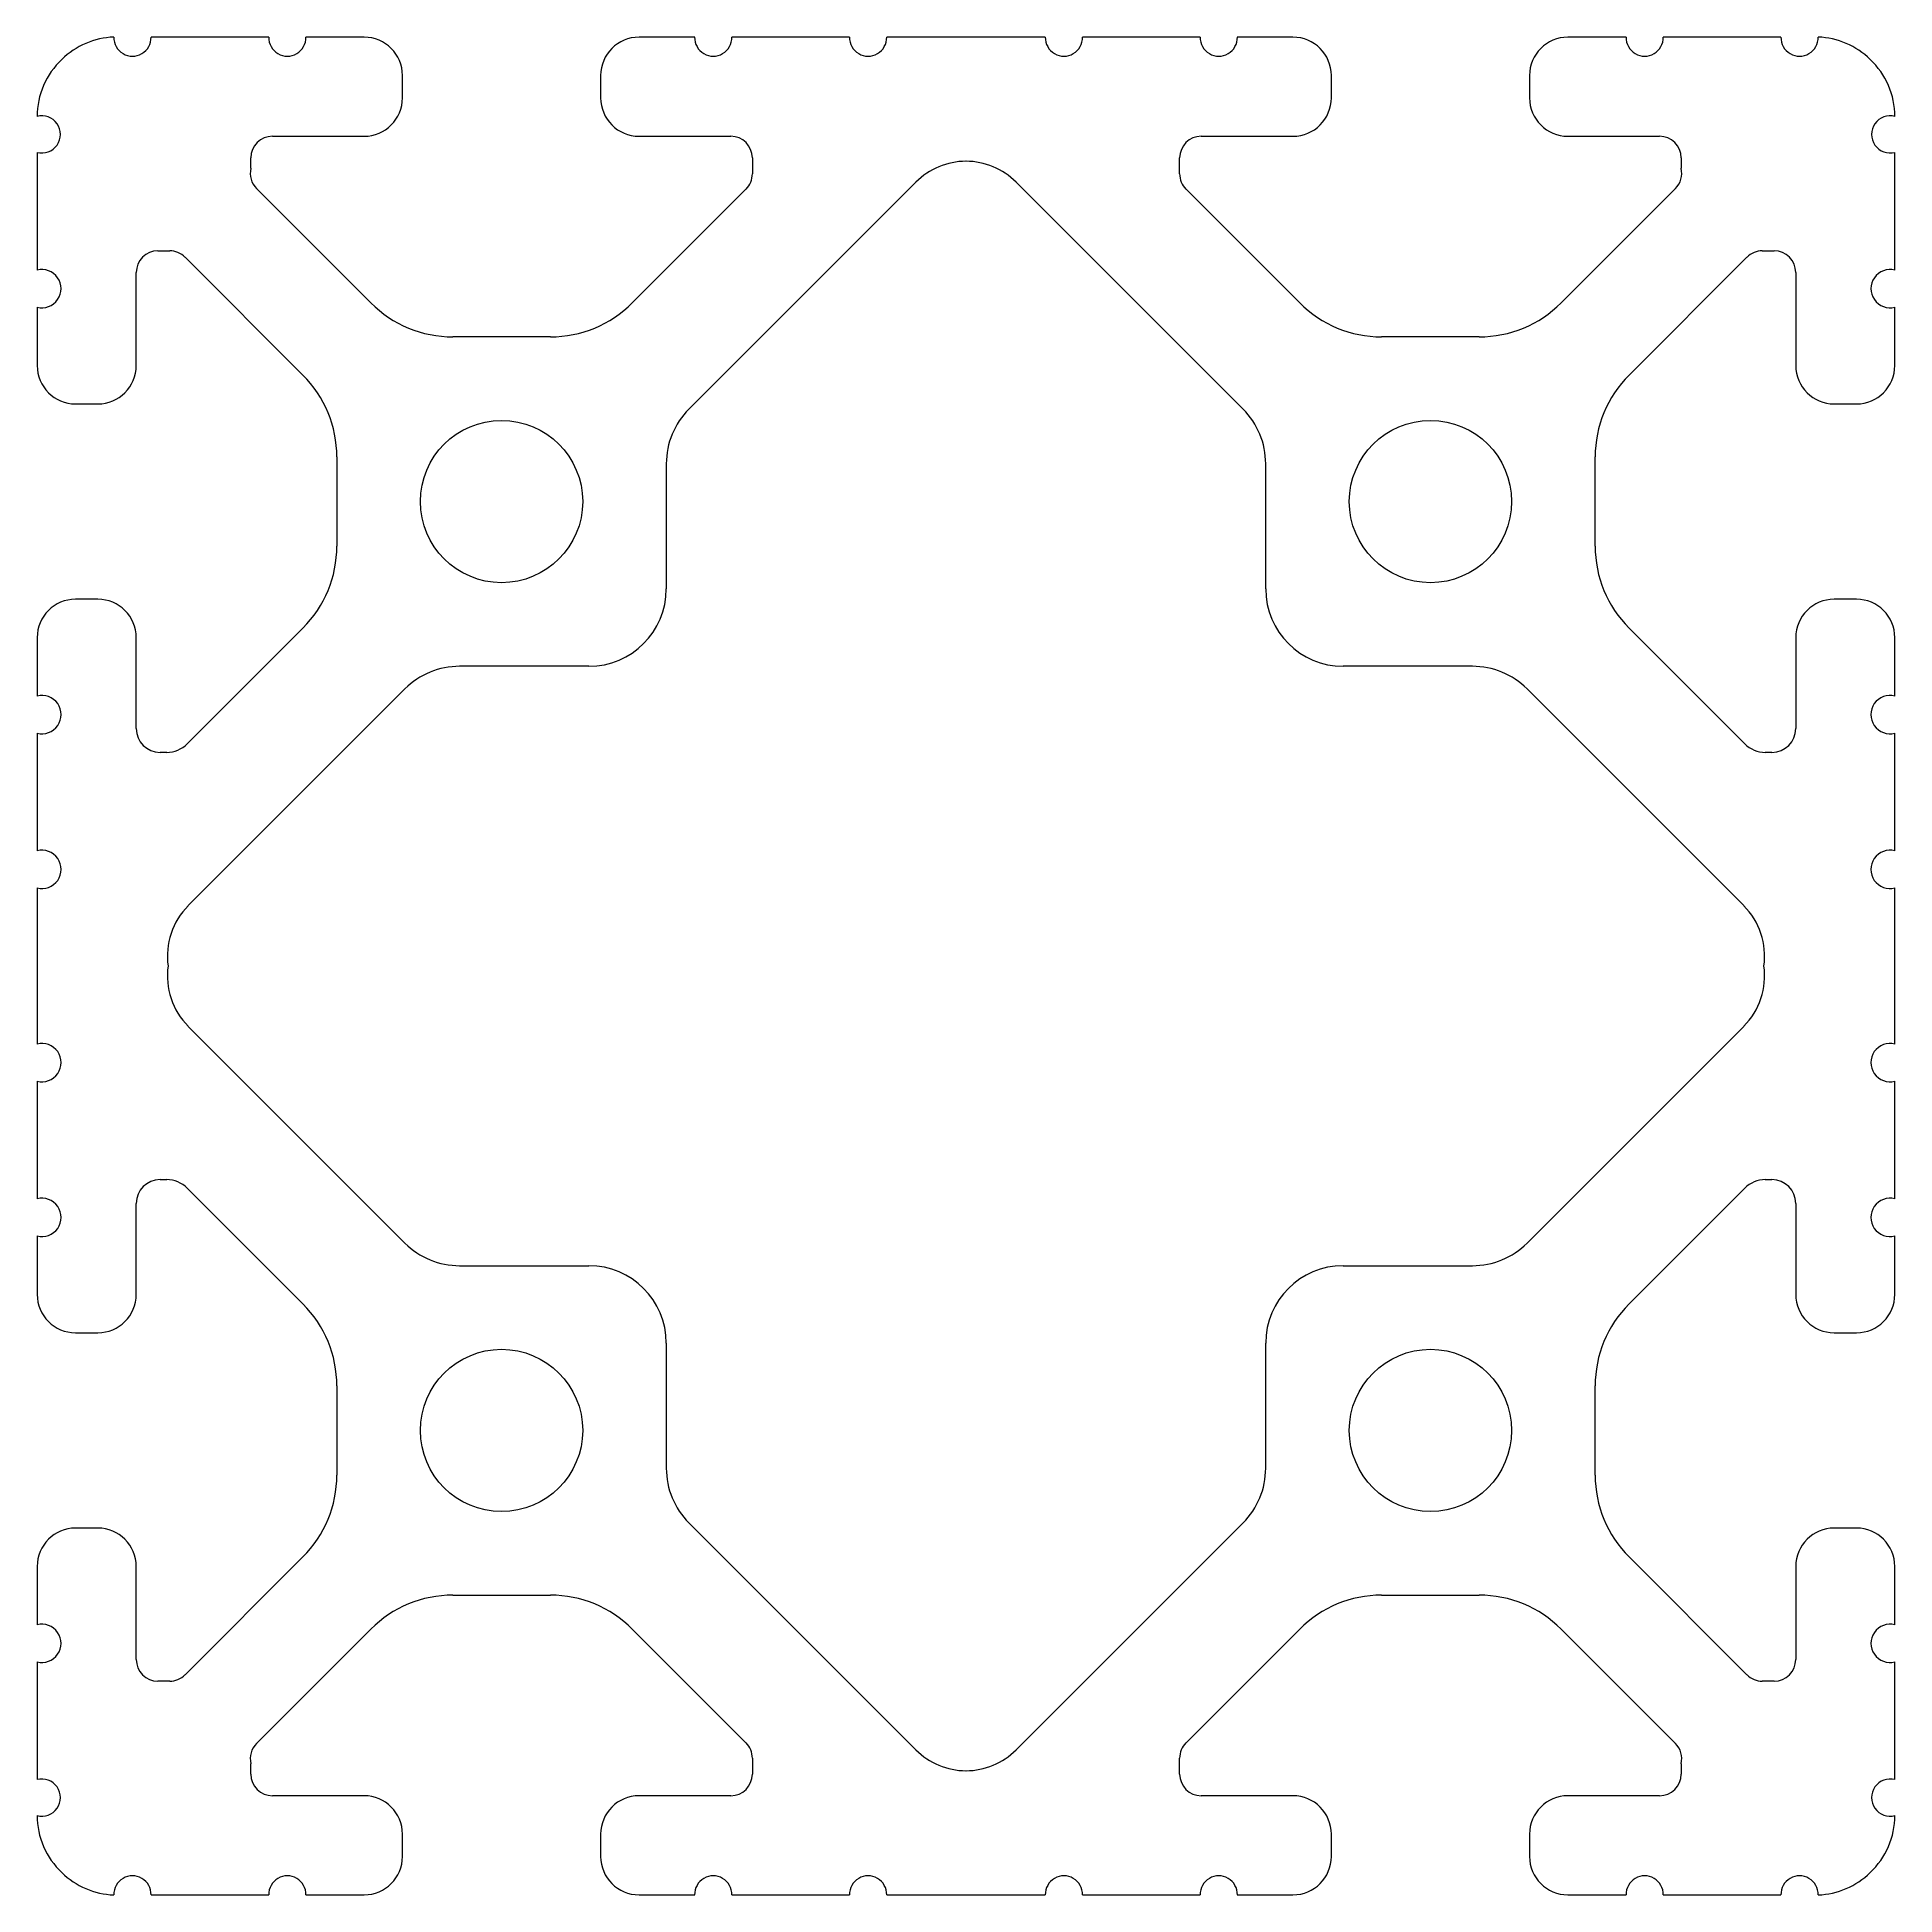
# Model space of a CAD drawing. Header units: inches. Extents: x -1.5 to 1.5, y -1.5 to 1.5.
import ezdxf

# ---------------------------------------------------------------- set-up
doc = ezdxf.new("R2010")
doc.units = ezdxf.units.IN
doc.header["$MEASUREMENT"] = 0

msp = doc.modelspace()

# ---------------------------------------------------------------- linework, layer by layer
at = {"color": 7, "linetype": 'Continuous', "lineweight": 15}
for p, q in [((-1.126, 1.5), (-1.3161, 1.5)), ((-0.972, 1.5), (-1.066, 1.5)), ((-0.4381, 1.5), (-0.528, 1.5)), ((-0.1881, 1.5), (-0.3782, 1.5)), ((0.1281, 1.5), (-0.1281, 1.5)), ((0.3782, 1.5), (0.1881, 1.5)), ((0.528, 1.5), (0.4381, 1.5)), ((1.066, 1.5), (0.972, 1.5)), ((1.3161, 1.5), (1.126, 1.5)), ((-0.91, 1.402), (-0.91, 1.438)), ((-0.59, 1.438), (-0.59, 1.402)), ((0.59, 1.402), (0.59, 1.438)), ((0.91, 1.438), (0.91, 1.402)), ((-1.12, 1.34), (-0.972, 1.34)), ((-0.528, 1.34), (-0.38, 1.34)), ((0.38, 1.34), (0.528, 1.34)), ((0.972, 1.34), (1.12, 1.34)), ((-1.5, 1.3139), (-1.5, 1.1238)), ((-1.155, 1.2882), (-1.155, 1.305)), ((-0.345, 1.305), (-0.345, 1.2793)), ((0.345, 1.2793), (0.345, 1.305)), ((1.155, 1.305), (1.155, 1.2882)), ((1.5, 1.1238), (1.5, 1.3139)), ((-0.0808, 1.266), (-0.4474, 0.8993)), ((0.4474, 0.8993), (0.0808, 1.266)), ((-0.961, 1.0708), (-1.1457, 1.2555)), ((-0.3553, 1.2545), (-0.539, 1.0708)), ((0.539, 1.0708), (0.3553, 1.2545)), ((1.1457, 1.2555), (0.961, 1.0708)), ((-1.305, 1.155), (-1.286, 1.155)), ((-1.2612, 1.1447), (-1.0708, 0.9543)), ((1.0708, 0.9543), (1.2612, 1.1447)), ((1.286, 1.155), (1.305, 1.155)), ((-1.34, 0.9697), (-1.34, 1.12)), ((1.34, 1.12), (1.34, 0.9697)), ((-1.5, 1.0639), (-1.5, 0.9697)), ((1.5, 0.9697), (1.5, 1.0639)), ((-0.6712, 1.016), (-0.8288, 1.016)), ((0.8288, 1.016), (0.6712, 1.016)), ((-1.438, 0.9077), (-1.402, 0.9077)), ((1.402, 0.9077), (1.438, 0.9077)), ((-1.016, 0.822), (-1.016, 0.678)), ((-0.484, 0.811), (-0.484, 0.609)), ((0.484, 0.609), (0.484, 0.811)), ((1.016, 0.678), (1.016, 0.822)), ((-1.402, 0.5923), (-1.438, 0.5923)), ((1.438, 0.5923), (1.402, 0.5923)), ((-1.0708, 0.5457), (-1.2578, 0.3587)), ((1.2578, 0.3587), (1.0708, 0.5457)), ((-1.5, 0.5303), (-1.5, 0.436)), ((-1.34, 0.3834), (-1.34, 0.5303)), ((1.34, 0.5303), (1.34, 0.3834)), ((1.5, 0.436), (1.5, 0.5303)), ((-0.609, 0.484), (-0.8177, 0.484)), ((0.8177, 0.484), (0.609, 0.484)), ((-0.9061, 0.4474), (-1.256, 0.0975)), ((1.256, 0.0975), (0.9061, 0.4474)), ((-1.5, 0.3761), (-1.5, 0.186)), ((1.5, 0.186), (1.5, 0.3761)), ((-1.2908, 0.345), (-1.3016, 0.345)), ((1.3016, 0.345), (1.2908, 0.345)), ((-1.5, 0.126), (-1.5, -0.126)), ((1.5, -0.126), (1.5, 0.126)), ((-1.256, -0.0975), (-0.9061, -0.4474)), ((0.9061, -0.4474), (1.256, -0.0975)), ((-1.5, -0.186), (-1.5, -0.3761)), ((1.5, -0.3761), (1.5, -0.186)), ((-1.3016, -0.345), (-1.2908, -0.345)), ((-1.2578, -0.3587), (-1.0708, -0.5457)), ((1.0708, -0.5457), (1.2578, -0.3587)), ((1.2908, -0.345), (1.3016, -0.345)), ((-1.34, -0.5303), (-1.34, -0.3834)), ((1.34, -0.3834), (1.34, -0.5303)), ((-1.5, -0.436), (-1.5, -0.5303)), ((1.5, -0.5303), (1.5, -0.436)), ((-0.8177, -0.484), (-0.609, -0.484)), ((0.609, -0.484), (0.8177, -0.484)), ((-1.438, -0.5923), (-1.402, -0.5923)), ((1.402, -0.5923), (1.438, -0.5923)), ((-0.484, -0.609), (-0.484, -0.811)), ((0.484, -0.811), (0.484, -0.609)), ((-1.016, -0.678), (-1.016, -0.822)), ((1.016, -0.822), (1.016, -0.678)), ((-0.4474, -0.8993), (-0.0808, -1.266)), ((0.0808, -1.266), (0.4474, -0.8993)), ((-1.402, -0.9077), (-1.438, -0.9077)), ((1.438, -0.9077), (1.402, -0.9077)), ((-1.0708, -0.9543), (-1.2612, -1.1447)), ((1.2612, -1.1447), (1.0708, -0.9543)), ((-1.5, -0.9697), (-1.5, -1.0639)), ((-1.34, -1.12), (-1.34, -0.9697)), ((1.34, -0.9697), (1.34, -1.12)), ((1.5, -1.0639), (1.5, -0.9697)), ((-0.8288, -1.016), (-0.6712, -1.016)), ((0.6712, -1.016), (0.8288, -1.016)), ((-1.1457, -1.2555), (-0.961, -1.0708)), ((-0.539, -1.0708), (-0.3553, -1.2545)), ((0.3553, -1.2545), (0.539, -1.0708)), ((0.961, -1.0708), (1.1457, -1.2555)), ((-1.5, -1.1238), (-1.5, -1.3139)), ((1.5, -1.3139), (1.5, -1.1238)), ((-1.286, -1.155), (-1.305, -1.155)), ((1.305, -1.155), (1.286, -1.155)), ((-1.155, -1.305), (-1.155, -1.2882)), ((-0.345, -1.2793), (-0.345, -1.305)), ((0.345, -1.305), (0.345, -1.2793)), ((1.155, -1.2882), (1.155, -1.305)), ((-0.972, -1.34), (-1.12, -1.34)), ((-0.38, -1.34), (-0.528, -1.34)), ((0.528, -1.34), (0.38, -1.34)), ((1.12, -1.34), (0.972, -1.34)), ((-0.91, -1.438), (-0.91, -1.402)), ((-0.59, -1.402), (-0.59, -1.438)), ((0.59, -1.438), (0.59, -1.402)), ((0.91, -1.402), (0.91, -1.438)), ((-1.3161, -1.5), (-1.126, -1.5)), ((-1.066, -1.5), (-0.972, -1.5)), ((-0.528, -1.5), (-0.4381, -1.5)), ((-0.3782, -1.5), (-0.1881, -1.5)), ((-0.1281, -1.5), (0.1281, -1.5)), ((0.1881, -1.5), (0.3782, -1.5)), ((0.4381, -1.5), (0.528, -1.5)), ((0.972, -1.5), (1.066, -1.5)), ((1.126, -1.5), (1.3161, -1.5))]:
    msp.add_line(p, q, dxfattribs=at)
for centre in [(-0.75, 0.75), (0.75, 0.75), (-0.75, -0.75), (0.75, -0.75)]:
    msp.add_circle(centre, 0.131, dxfattribs=at)
for centre, radius, start, end in [((-1.3721, 1.3751), 0.125, 91.8156, 134.7193), ((-1.3461, 1.4993), 0.03, 178.6746, 1.3254), ((-1.096, 1.4993), 0.03, 178.6746, 1.3254), ((-0.972, 1.438), 0.062, 0, 90), ((-0.528, 1.438), 0.062, 90, 180), ((-0.4082, 1.4993), 0.03, 178.6743, 1.3257), ((-0.1581, 1.4993), 0.03, 178.6743, 1.3257), ((0.1581, 1.4993), 0.03, 178.6743, 1.3257), ((0.4082, 1.4993), 0.03, 178.6743, 1.3257), ((0.528, 1.438), 0.062, 0, 90), ((0.972, 1.438), 0.062, 90, 180), ((1.096, 1.4993), 0.03, 178.6746, 1.3254), ((1.3461, 1.4993), 0.03, 178.6746, 1.3254), ((1.3721, 1.3751), 0.125, 45.2807, 88.1844), ((-1.375, 1.3723), 0.125, 132.8954, 180.2017), ((1.375, 1.3723), 0.125, 359.7983, 47.1046), ((-0.972, 1.402), 0.062, 270, 0), ((-0.528, 1.402), 0.062, 180, 270), ((0.528, 1.402), 0.062, 270, 0), ((0.972, 1.402), 0.062, 180, 270), ((-1.4923, 1.3429), 0.03, 255.0539, 104.9461), ((1.4923, 1.3429), 0.03, 75.0539, 284.9461), ((-1.12, 1.305), 0.035, 90, 180), ((-0.38, 1.305), 0.035, 0, 90), ((0.38, 1.305), 0.035, 90, 180), ((1.12, 1.305), 0.035, 0, 90), ((0.0005, 1.1846), 0.115, 90.2735, 135.0001), ((-0.0005, 1.1846), 0.115, 44.9999, 89.7265), ((-1.1209, 1.2802), 0.035, 166.765, 224.9999), ((-0.38, 1.2793), 0.035, 315.0001, 0), ((0.38, 1.2793), 0.035, 180, 224.9999), ((1.1209, 1.2802), 0.035, 315.0001, 13.235), ((-1.305, 1.12), 0.035, 90, 180), ((-1.286, 1.12), 0.035, 44.9999, 90), ((1.286, 1.12), 0.035, 90, 135.0001), ((1.305, 1.12), 0.035, 360, 90), ((-1.4923, 1.0939), 0.0309, 255.5146, 104.4854), ((1.4923, 1.0939), 0.0309, 75.5146, 284.4854), ((-0.8288, 1.203), 0.187, 224.9999, 270), ((-0.6712, 1.203), 0.187, 270, 315.0001), ((0.6712, 1.203), 0.187, 224.9999, 270), ((0.8288, 1.203), 0.187, 270, 315.0001), ((-1.438, 0.9697), 0.062, 180, 270), ((-1.402, 0.9697), 0.062, 270, 0), ((1.402, 0.9697), 0.062, 180, 270), ((1.438, 0.9697), 0.062, 270, 0), ((-1.203, 0.822), 0.187, 0, 44.9999), ((1.203, 0.822), 0.187, 135.0001, 180), ((-0.359, 0.811), 0.125, 135.0001, 180), ((0.359, 0.811), 0.125, 0, 44.9999), ((-1.203, 0.678), 0.187, 315.0001, 0), ((1.203, 0.678), 0.187, 180, 224.9999), ((-0.609, 0.609), 0.125, 270, 0), ((0.609, 0.609), 0.125, 180, 270), ((-1.438, 0.5303), 0.062, 90, 180), ((-1.402, 0.5303), 0.062, 0, 90), ((1.402, 0.5303), 0.062, 90, 180), ((1.438, 0.5303), 0.062, 0, 90), ((-0.8177, 0.359), 0.125, 90, 135.0001), ((0.8177, 0.359), 0.125, 44.9999, 90), ((-1.4923, 0.406), 0.031, 255.5293, 104.4707), ((1.4923, 0.406), 0.031, 75.5293, 284.4707), ((-1.3016, 0.3834), 0.0384, 180, 270), ((1.3016, 0.3834), 0.0384, 270, 360), ((-1.2908, 0.3917), 0.0467, 270, 315.0001), ((1.2908, 0.3917), 0.0467, 224.9999, 270), ((-1.4923, 0.156), 0.031, 255.5293, 104.4707), ((1.4923, 0.156), 0.031, 75.5293, 284.4707), ((-1.1747, 0.0161), 0.115, 135.0001, 188.0718), ((1.1747, 0.0161), 0.115, 351.9282, 44.9999), ((-1.1747, -0.0161), 0.115, 171.9282, 224.9999), ((1.1747, -0.0161), 0.115, 315.0001, 8.0718), ((-1.4923, -0.156), 0.031, 255.5293, 104.4707), ((1.4923, -0.156), 0.031, 75.5293, 284.4707), ((-1.3016, -0.3834), 0.0384, 90, 180), ((-1.2908, -0.3917), 0.0467, 44.9999, 90), ((1.2908, -0.3917), 0.0467, 90, 135.0001), ((1.3016, -0.3834), 0.0384, 360, 90), ((-1.4923, -0.406), 0.031, 255.5293, 104.4707), ((1.4923, -0.406), 0.031, 75.5293, 284.4707), ((-0.8177, -0.359), 0.125, 224.9999, 270), ((0.8177, -0.359), 0.125, 270, 315.0001), ((-0.609, -0.609), 0.125, 0, 90), ((0.609, -0.609), 0.125, 90, 180), ((-1.438, -0.5303), 0.062, 180, 270), ((-1.402, -0.5303), 0.062, 270, 0), ((1.402, -0.5303), 0.062, 180, 270), ((1.438, -0.5303), 0.062, 270, 0), ((-1.203, -0.678), 0.187, 0, 44.9999), ((1.203, -0.678), 0.187, 135.0001, 180), ((-1.203, -0.822), 0.187, 315.0001, 0), ((-0.359, -0.811), 0.125, 180, 224.9999), ((0.359, -0.811), 0.125, 315.0001, 0), ((1.203, -0.822), 0.187, 180, 224.9999), ((-1.438, -0.9697), 0.062, 90, 180), ((-1.402, -0.9697), 0.062, 0, 90), ((1.402, -0.9697), 0.062, 90, 180), ((1.438, -0.9697), 0.062, 360, 90), ((-0.8288, -1.203), 0.187, 90, 135.0001), ((-0.6712, -1.203), 0.187, 44.9999, 90), ((0.6712, -1.203), 0.187, 90, 135.0001), ((0.8288, -1.203), 0.187, 44.9999, 90), ((-1.4923, -1.0939), 0.0309, 255.5146, 104.4854), ((1.4923, -1.0939), 0.0309, 75.5146, 284.4854), ((-1.305, -1.12), 0.035, 180, 270), ((1.305, -1.12), 0.035, 270, 360), ((-1.286, -1.12), 0.035, 270, 315.0001), ((1.286, -1.12), 0.035, 224.9999, 270), ((-1.1209, -1.2802), 0.035, 135.0001, 193.235), ((-0.38, -1.2793), 0.035, 0, 44.9999), ((0.38, -1.2793), 0.035, 135.0001, 180), ((1.1209, -1.2802), 0.035, 346.765, 44.9999), ((0.0005, -1.1846), 0.115, 224.9999, 269.7265), ((-0.0005, -1.1846), 0.115, 270.2735, 315.0001), ((-1.4923, -1.3429), 0.03, 255.0539, 104.9461), ((-1.12, -1.305), 0.035, 180, 270), ((-0.38, -1.305), 0.035, 270, 0), ((0.38, -1.305), 0.035, 180, 270), ((1.12, -1.305), 0.035, 270, 0), ((1.4923, -1.3429), 0.03, 75.0539, 284.9461), ((-0.972, -1.402), 0.062, 0, 90), ((-0.528, -1.402), 0.062, 90, 180), ((0.528, -1.402), 0.062, 0, 90), ((0.972, -1.402), 0.062, 90, 180), ((-1.375, -1.3723), 0.125, 179.7983, 227.1046), ((1.375, -1.3723), 0.125, 312.8954, 0.2017), ((-0.972, -1.438), 0.062, 270, 0), ((-0.528, -1.438), 0.062, 180, 270), ((0.528, -1.438), 0.062, 270, 0), ((0.972, -1.438), 0.062, 180, 270), ((-1.3721, -1.3751), 0.125, 225.2807, 268.1844), ((-1.3461, -1.4993), 0.03, 358.6746, 181.3254), ((-1.096, -1.4993), 0.03, 358.6746, 181.3254), ((-0.4082, -1.4993), 0.03, 358.6743, 181.3257), ((-0.1581, -1.4993), 0.03, 358.6743, 181.3257), ((0.1581, -1.4993), 0.03, 358.6743, 181.3257), ((0.4082, -1.4993), 0.03, 358.6743, 181.3257), ((1.096, -1.4993), 0.03, 358.6746, 181.3254), ((1.3461, -1.4993), 0.03, 358.6746, 181.3254), ((1.3721, -1.3751), 0.125, 271.8156, 314.7193)]:
    msp.add_arc(centre, radius, start, end, dxfattribs=at)

doc.saveas('drawing.dxf')
